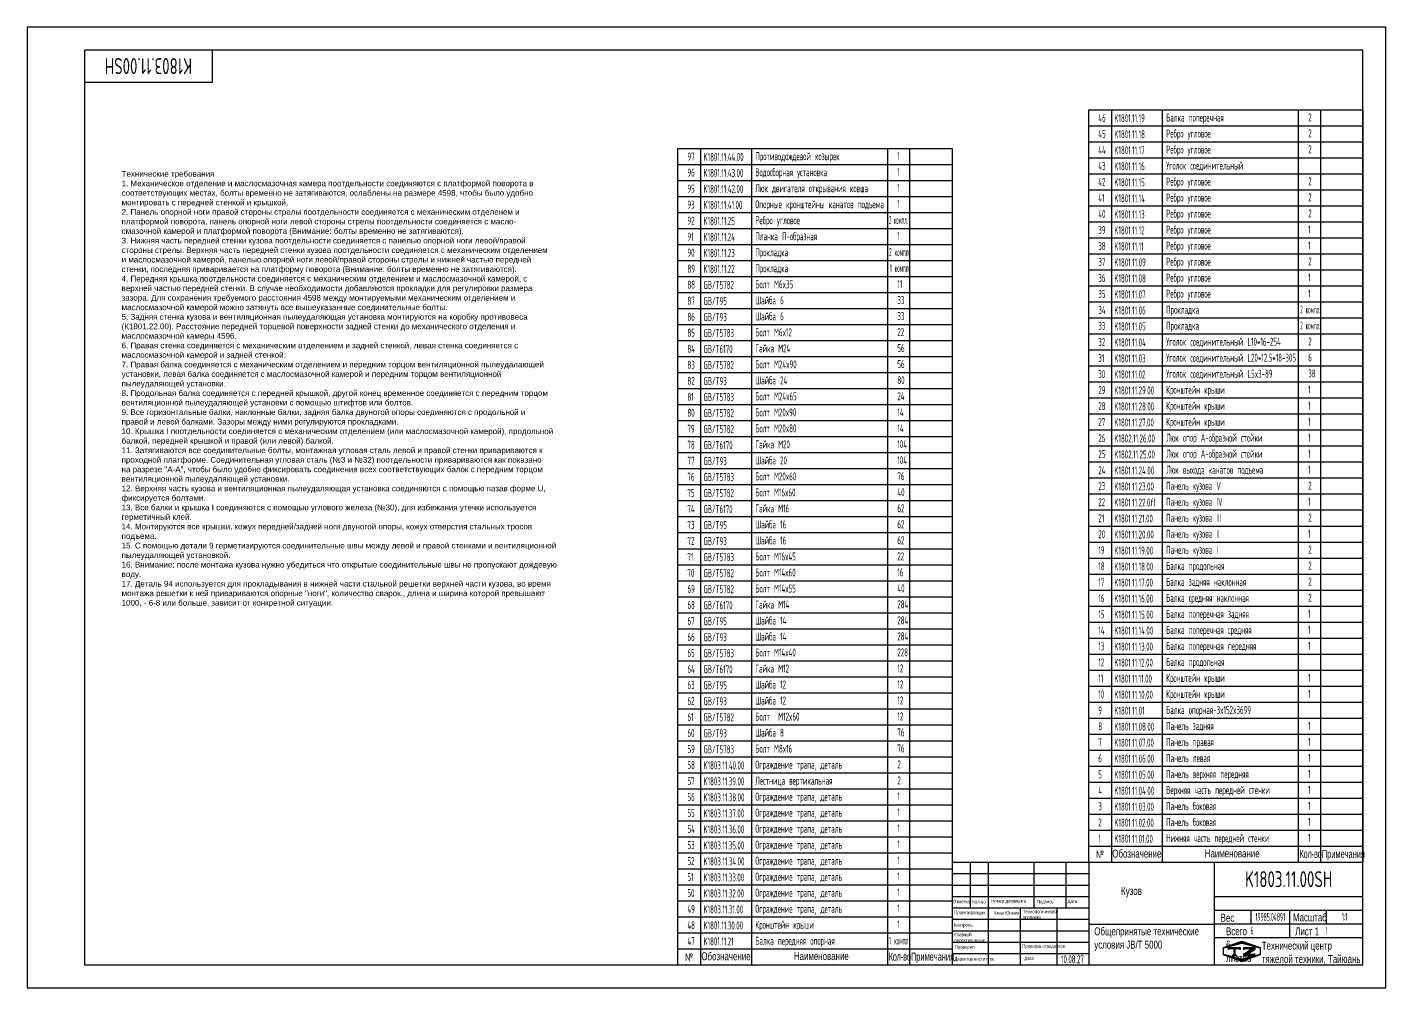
# Model space of a CAD drawing. Header units: millimetres. Extents: x -24 to 570, y 533 to 953.
import ezdxf
from ezdxf.enums import TextEntityAlignment as Align

# ---------------------------------------------------------------- set-up
doc = ezdxf.new("R2010")
doc.units = ezdxf.units.MM
doc.header["$LTSCALE"] = 10
doc.linetypes.add('F', pattern=[0.75, 0.5, -0.25])
for name, color, linetype in [('01', 7, 'Continuous'), ('02', 1, 'Continuous'), ('04', 2, 'F'), ('11', 3, 'Continuous'), ('THICK', 7, 'Continuous')]:
    doc.layers.add(name, color=color, linetype=linetype)
doc.styles.add('HZLIB', font='TXT.shx', dxfattribs={"width": 0.5, "height": 3.5})
doc.styles.get("Standard").update_dxf_attribs({"font": 'isocp', "width": 0.707, "bigfont": 'intecad.shx'})

# ---------------------------------------------------------------- blocks, each defined once
blk = doc.blocks.new('*U15', base_point=(251.96, 168.31))
at = {"layer": '01'}
for p, q in [((251.96, 168.31), (251.96, 182.31)), ((195.96, 168.31), (251.96, 168.31))]:
    blk.add_line(p, q, dxfattribs=at)
blk = doc.blocks.new('*U16')
at = {"layer": '04'}
blk.add_blockref('*U15', (0, 0), dxfattribs=at)
blk = doc.blocks.new('*U17')
at = {"layer": '01'}
for points in [[(584, 410), (25, 410)], [(25, 410), (25, 10)], [(584, 10), (584, 410)], [(25, 10), (584, 10)]]:
    blk.add_lwpolyline(points, dxfattribs=at)
at = {"layer": '02'}
for points in [[(594, 420), (0, 420)], [(0, 420), (0, 0)], [(594, 0), (594, 420)], [(0, 0), (594, 0)]]:
    blk.add_lwpolyline(points, dxfattribs=at)
blk = doc.blocks.new('*X124')
at = {"color": 0}
for p, q in [((127.06, 7.8), (132.06, 7.8)), ((127.06, 7.5), (132.06, 7.5)), ((127.06, 7.2), (127.32, 7.2)), ((128.77, 6), (130.57, 6)), ((129.23, 6.3), (131.04, 6.3)), ((129.7, 6.6), (131.51, 6.6)), ((130.16, 6.9), (131.98, 6.9)), ((130.62, 7.2), (132.06, 7.2)), ((127.84, 5.4), (129.64, 5.4)), ((128.3, 5.7), (130.1, 5.7))]:
    blk.add_line(p, q, dxfattribs=at)
blk = doc.blocks.new('*X125')
at = {"color": 0}
for p, q in [((127.06, 4.8), (132.06, 4.8)), ((127.06, 4.5), (132.06, 4.5)), ((131.84, 5.1), (132.06, 5.1))]:
    blk.add_line(p, q, dxfattribs=at)
blk = doc.blocks.new('*X123')
at = {"color": 0}
for p, q in [((122.34, 4.5), (123.72, 4.5)), ((122.82, 4.8), (123.24, 4.8))]:
    blk.add_line(p, q, dxfattribs=at)
blk = doc.blocks.new('*X122')
at = {"color": 0}
for p, q in [((120.53, 7.8), (125.53, 7.8)), ((120.53, 7.5), (125.53, 7.5)), ((120.53, 7.2), (120.79, 7.2)), ((125.27, 7.2), (125.53, 7.2))]:
    blk.add_line(p, q, dxfattribs=at)
blk = doc.blocks.new('*X121')
at = {"color": 0}
for p, q in [((118.22, 7.8), (118.32, 7.8)), ((118.22, 7.5), (118.27, 7.5)), ((118.22, 7.2), (118.27, 7.2)), ((118.22, 6.9), (118.27, 6.9)), ((118.22, 6.6), (118.27, 6.6)), ((118.22, 6.3), (118.27, 6.3)), ((118.22, 6), (118.27, 6)), ((118.94, 8.1), (119.52, 8.1)), ((119.8, 8.4), (120.72, 8.4)), ((120.66, 8.7), (121.92, 8.7)), ((121.52, 9), (123.12, 9)), ((122.38, 9.3), (124.32, 9.3)), ((123.24, 9.6), (125.52, 9.6)), ((124.1, 9.9), (128.52, 9.9)), ((124.97, 10.2), (127.67, 10.2)), ((125.83, 10.5), (126.82, 10.5)), ((127.02, 9.6), (129.37, 9.6)), ((128.22, 9.3), (130.22, 9.3)), ((129.42, 9), (131.07, 9)), ((130.62, 8.7), (131.92, 8.7)), ((131.82, 8.4), (132.77, 8.4)), ((133.02, 8.1), (133.62, 8.1)), ((134.22, 7.8), (134.32, 7.8)), ((134.27, 7.5), (134.32, 7.5)), ((134.27, 7.2), (134.32, 7.2)), ((134.27, 6.9), (134.32, 6.9)), ((134.27, 6.6), (134.32, 6.6)), ((134.27, 6.3), (134.32, 6.3)), ((134.27, 6), (134.32, 6)), ((118.22, 5.7), (118.27, 5.7)), ((118.22, 5.4), (118.27, 5.4)), ((118.22, 5.1), (118.27, 5.1)), ((118.22, 4.8), (118.27, 4.8)), ((118.79, 4.5), (119.42, 4.5)), ((119.61, 4.2), (120.62, 4.2)), ((120.43, 3.9), (121.82, 3.9)), ((121.26, 3.6), (123.02, 3.6)), ((122.08, 3.3), (124.22, 3.3)), ((122.91, 3), (125.42, 3)), ((123.73, 2.7), (128.89, 2.7)), ((124.55, 2.4), (128.07, 2.4)), ((125.38, 2.1), (127.26, 2.1)), ((126.2, 1.8), (126.45, 1.8)), ((127.12, 3), (129.7, 3)), ((128.32, 3.3), (130.51, 3.3)), ((129.52, 3.6), (131.32, 3.6)), ((130.72, 3.9), (132.14, 3.9)), ((131.92, 4.2), (132.95, 4.2)), ((133.12, 4.5), (133.76, 4.5)), ((134.27, 5.7), (134.32, 5.7)), ((134.27, 5.4), (134.32, 5.4)), ((134.27, 5.1), (134.32, 5.1)), ((134.27, 4.8), (134.32, 4.8))]:
    blk.add_line(p, q, dxfattribs=at)

msp = doc.modelspace()

# ---------------------------------------------------------------- linework, layer by layer
for p, q in [((440.29, 917.07), (440.29, 588.07)), ((440.29, 917.07), (560.29, 917.07)), ((450.29, 917.07), (450.29, 588.07)), ((472.57, 917.07), (472.57, 588.07)), ((532.04, 917.07), (532.04, 588.07)), ((541.73, 917.07), (541.73, 588.07)), ((560.29, 917.07), (560.29, 588.07)), ((440.29, 910.07), (560.29, 910.07)), ((440.29, 903.07), (560.29, 903.07)), ((260.67, 900.16), (260.67, 543.16)), ((260.67, 900.16), (380.67, 900.16)), ((270.67, 900.16), (270.67, 543.16)), ((292.94, 900.16), (292.94, 543.16)), ((352.42, 900.16), (352.42, 543.16)), ((362.1, 900.16), (362.1, 543.16)), ((380.67, 900.16), (380.67, 543.16)), ((260.67, 893.16), (380.67, 893.16)), ((440.29, 896.07), (560.29, 896.07)), ((260.67, 886.16), (380.67, 886.16)), ((440.29, 889.07), (560.29, 889.07)), ((260.67, 879.16), (380.67, 879.16)), ((440.29, 882.07), (560.29, 882.07)), ((440.29, 875.07), (560.29, 875.07)), ((260.67, 872.16), (380.67, 872.16)), ((440.29, 868.07), (560.29, 868.07)), ((260.67, 865.16), (380.67, 865.16)), ((260.67, 858.16), (380.67, 858.16)), ((440.29, 861.07), (560.29, 861.07)), ((260.67, 851.16), (380.67, 851.16)), ((440.29, 854.07), (560.29, 854.07)), ((260.67, 844.16), (380.67, 844.16)), ((440.29, 847.07), (560.29, 847.07)), ((440.29, 840.07), (560.29, 840.07)), ((260.67, 837.16), (380.67, 837.16)), ((440.29, 833.07), (560.29, 833.07)), ((260.67, 830.16), (380.67, 830.16)), ((440.29, 826.07), (560.29, 826.07)), ((260.67, 823.16), (380.67, 823.16)), ((260.67, 816.16), (380.67, 816.16)), ((440.29, 819.07), (560.29, 819.07)), ((260.67, 809.16), (380.67, 809.16)), ((440.29, 812.07), (560.29, 812.07)), ((260.67, 802.16), (380.67, 802.16)), ((440.29, 805.07), (560.29, 805.07)), ((440.29, 798.07), (560.29, 798.07)), ((260.67, 795.16), (380.67, 795.16)), ((440.29, 791.07), (560.29, 791.07)), ((260.67, 788.16), (380.67, 788.16)), ((260.67, 781.16), (380.67, 781.16)), ((440.29, 784.07), (560.29, 784.07)), ((260.67, 774.16), (380.67, 774.16)), ((440.29, 777.07), (560.29, 777.07)), ((260.67, 767.16), (380.67, 767.16)), ((440.29, 770.07), (560.29, 770.07)), ((440.29, 763.07), (560.29, 763.07)), ((260.67, 760.16), (380.67, 760.16)), ((260.67, 760.16), (380.67, 760.16)), ((260.67, 760.16), (380.67, 760.16)), ((440.29, 756.07), (560.29, 756.07)), ((260.67, 753.16), (380.67, 753.16)), ((260.67, 753.16), (380.67, 753.16)), ((440.29, 749.07), (560.29, 749.07)), ((260.67, 746.16), (380.67, 746.16)), ((260.67, 746.16), (380.67, 746.16)), ((260.67, 739.16), (380.67, 739.16)), ((260.67, 739.16), (380.67, 739.16)), ((440.29, 742.07), (560.29, 742.07)), ((260.67, 732.16), (380.67, 732.16)), ((260.67, 732.16), (380.67, 732.16)), ((440.29, 735.07), (560.29, 735.07)), ((260.67, 725.16), (380.67, 725.16)), ((260.67, 725.16), (380.67, 725.16)), ((440.29, 728.07), (560.29, 728.07)), ((440.29, 721.07), (560.29, 721.07)), ((260.67, 718.16), (380.67, 718.16)), ((440.29, 714.07), (560.29, 714.07)), ((260.67, 711.16), (380.67, 711.16)), ((440.29, 707.07), (560.29, 707.07)), ((260.67, 704.16), (380.67, 704.16)), ((260.67, 697.16), (380.67, 697.16)), ((440.29, 700.07), (560.29, 700.07)), ((260.67, 690.16), (380.67, 690.16)), ((440.29, 693.07), (560.29, 693.07)), ((260.67, 683.16), (380.67, 683.16)), ((440.29, 686.07), (560.29, 686.07)), ((440.29, 679.07), (560.29, 679.07)), ((260.67, 676.16), (380.67, 676.16)), ((440.29, 672.07), (560.29, 672.07)), ((260.67, 669.16), (380.67, 669.16)), ((260.67, 662.16), (380.67, 662.16)), ((440.29, 665.07), (560.29, 665.07)), ((260.67, 655.16), (380.67, 655.16)), ((440.29, 658.07), (560.29, 658.07)), ((260.67, 648.16), (380.67, 648.16)), ((440.29, 651.07), (560.29, 651.07)), ((440.29, 644.07), (560.29, 644.07)), ((260.67, 641.16), (380.67, 641.16)), ((440.29, 637.07), (560.29, 637.07)), ((260.67, 634.16), (380.67, 634.16)), ((440.29, 630.07), (560.29, 630.07)), ((260.67, 627.16), (380.67, 627.16)), ((260.67, 620.16), (380.67, 620.16)), ((440.29, 623.07), (560.29, 623.07)), ((260.67, 613.16), (380.67, 613.16)), ((440.29, 616.07), (560.29, 616.07)), ((260.67, 606.16), (380.67, 606.16)), ((440.29, 609.07), (560.29, 609.07)), ((440.29, 602.07), (560.29, 602.07)), ((260.67, 599.16), (380.67, 599.16)), ((260.67, 599.16), (380.67, 599.16)), ((440.29, 595.07), (560.29, 595.07)), ((260.67, 592.16), (380.67, 592.16)), ((440.29, 588.07), (560.29, 588.07)), ((260.67, 585.16), (380.67, 585.16)), ((260.67, 578.16), (380.67, 578.16)), ((260.67, 571.16), (380.67, 571.16)), ((260.67, 564.16), (380.67, 564.16)), ((260.67, 557.16), (380.67, 557.16)), ((260.67, 550.16), (380.67, 550.16)), ((260.67, 543.16), (380.67, 543.16))]:
    msp.add_line(p, q)
at = {"layer": 'THICK'}
for p, q in [((380.67, 588.07), (560.29, 588.07)), ((388.65, 588.04), (388.65, 588.07)), ((388.65, 568.11), (388.65, 588.07)), ((396.63, 543.16), (396.63, 588.07)), ((416.59, 568.11), (416.59, 588.07)), ((430.56, 568.11), (430.56, 588.07)), ((440.54, 543.16), (440.54, 588.07)), ((495.43, 543.16), (495.43, 588.07)), ((560.29, 543.16), (560.29, 588.07)), ((380.67, 573.1), (440.54, 573.1)), ((495.43, 573.1), (560.29, 573.1)), ((380.67, 568.11), (440.54, 568.11)), ((410.61, 543.16), (410.61, 568.11)), ((426.57, 543.16), (426.57, 568.11)), ((495.43, 567.11), (560.29, 567.11)), ((511.4, 561.12), (511.4, 567.11)), ((528.36, 555.13), (528.36, 567.11)), ((544.33, 561.12), (544.33, 567.11)), ((440.54, 561.04), (495.43, 561.04)), ((495.43, 561.12), (560.29, 561.12)), ((495.43, 555.13), (560.29, 555.13)), ((380.67, 543.16), (560.29, 543.16))]:
    msp.add_line(p, q, dxfattribs=at)
at = {"layer": 'THICK', "color": 3}
for p, q in [((380.67, 583.08), (440.54, 583.08)), ((380.67, 578.09), (440.54, 578.09)), ((380.67, 563.12), (440.54, 563.12)), ((380.67, 558.13), (440.54, 558.13)), ((380.67, 553.14), (440.54, 553.14)), ((499.27, 550.75), (507.36, 553.57)), ((499.33, 550.69), (507.31, 552.68)), ((507.31, 552.68), (515.29, 550.69)), ((507.36, 553.57), (515.34, 550.75)), ((380.67, 548.15), (440.54, 548.15)), ((499.27, 547.61), (499.27, 550.75)), ((507.36, 544.67), (499.27, 547.61)), ((499.33, 547.69), (499.33, 550.69)), ((507.31, 545.7), (499.33, 547.69)), ((501.58, 549.85), (501.58, 550.84)), ((501.58, 550.84), (506.57, 550.84)), ((502.08, 550.34), (501.58, 549.85)), ((506.07, 550.34), (502.08, 550.34)), ((504.07, 547.84), (503.11, 547.23)), ((503.11, 547.23), (504.07, 547.23)), ((503.86, 550.35), (503.86, 547.61)), ((504.07, 550.35), (504.07, 547.61)), ((504.07, 547.84), (505.04, 547.23)), ((505.04, 547.23), (504.07, 547.23)), ((504.32, 550.35), (504.32, 547.61)), ((506.57, 549.85), (506.07, 550.34)), ((506.57, 550.84), (506.57, 549.85)), ((515.29, 547.69), (507.31, 545.7)), ((515.34, 547.61), (507.36, 544.67)), ((508.1, 550.84), (508.1, 549.85)), ((508.1, 550.84), (513.09, 550.84)), ((508.1, 549.85), (508.6, 550.34)), ((512.03, 550.34), (508.1, 547.8)), ((508.1, 547.8), (508.1, 547.23)), ((508.1, 547.23), (513.09, 547.23)), ((508.6, 550.34), (512.03, 550.34)), ((510.53, 548.22), (509.77, 547.73)), ((512.59, 547.73), (509.77, 547.73)), ((513.09, 549.85), (510.53, 548.22)), ((513.09, 548.23), (512.59, 547.73)), ((513.09, 550.84), (513.09, 549.85)), ((513.09, 547.23), (513.09, 548.23)), ((515.29, 550.69), (515.29, 547.69)), ((515.34, 550.75), (515.34, 547.61))]:
    msp.add_line(p, q, dxfattribs=at)

# ---------------------------------------------------------------- block references
for name, p in [('*U17', (-23.71, 533.16)), ('*U16', (57.29, 929.16))]:
    msp.add_blockref(name, p)
at = {"layer": 'THICK', "color": 3, "xscale": 0.9979200000001356, "yscale": 0.9979200000000219, "zscale": 0.9979200000000003}
for name in ['*X121', '*X122', '*X123', '*X124', '*X125']:
    msp.add_blockref(name, (381.3, 542.92), dxfattribs=at)

# ---------------------------------------------------------------- texts
at = {"style": 'HZLIB', "width": 0.5}
for s, p in [('46', (444.59, 911.73)), ('K1801.11.19', (451.6, 911.6)), ('Балка поперечная', (474.27, 911.9)), ('2', (536.36, 911.99)), ('45', (444.59, 904.73)), ('K1801.11.18', (451.6, 904.6)), ('Ребро угловое', (474.27, 904.9)), ('2', (536.36, 904.99)), ('97', (264.96, 894.82)), ('K1801.11.44.00', (271.98, 894.69)), ('Противодождевой козырек', (294.64, 894.99)), ('1', (356.74, 895.08)), ('44', (444.59, 897.73)), ('K1801.11.17', (451.6, 897.6)), ('Ребро угловое', (474.27, 897.9)), ('2', (536.36, 897.99)), ('96', (264.96, 887.82)), ('K1801.11.43.00', (271.98, 887.69)), ('Водосборная установка', (294.64, 887.99)), ('1', (356.74, 888.08)), ('43', (444.59, 890.73)), ('K1801.11.16', (451.6, 890.6)), ('Уголок соединительный', (474.27, 890.9)), ('42', (444.59, 883.73)), ('K1801.11.15', (451.6, 883.6)), ('Ребро угловое', (474.27, 883.9)), ('2', (536.36, 883.99)), ('95', (264.96, 880.82)), ('K1801.11.42.00', (271.98, 880.69)), ('Люк двигателя открывания ковша', (294.64, 880.99)), ('1', (356.74, 881.08)), ('41', (444.59, 876.73)), ('K1801.11.14', (451.6, 876.6)), ('Ребро угловое', (474.27, 876.9)), ('2', (536.36, 876.99)), ('93', (264.96, 873.82)), ('K1801.11.41.00', (271.98, 873.69)), ('1', (356.74, 874.08)), ('40', (444.59, 869.73)), ('Ребро угловое', (474.27, 869.9)), ('2', (536.36, 869.99)), ('92', (264.96, 866.82)), ('K1801.11.25', (271.98, 866.69)), ('Ребро угловое', (294.64, 866.99)), ('K1801.11.13', (451.6, 869.6)), ('91', (264.96, 859.82)), ('K1801.11.24', (271.98, 859.69)), ('Планка П-образная', (294.64, 859.99)), ('1', (356.74, 860.08)), ('39', (444.59, 862.73)), ('K1801.11.12', (451.6, 862.6)), ('Ребро угловое', (474.27, 862.9)), ('1', (536.36, 862.99)), ('90', (264.96, 852.82)), ('K1801.11.23', (271.98, 852.69)), ('Прокладка', (294.64, 852.99)), ('38', (444.59, 855.73)), ('K1801.11.11', (451.6, 855.6)), ('Ребро угловое', (474.27, 855.9)), ('1', (536.36, 855.99)), ('Прокладка', (294.64, 845.99)), ('37', (444.59, 848.73)), ('K1801.11.09', (451.6, 848.6)), ('Ребро угловое', (474.27, 848.9)), ('2', (536.36, 848.99)), ('89', (264.96, 845.82)), ('K1801.11.22', (271.98, 845.69)), ('36', (444.59, 841.73)), ('K1801.11.08', (451.6, 841.6)), ('Ребро угловое', (474.27, 841.9)), ('1', (536.36, 841.99)), ('88', (264.96, 838.82)), ('GB/T5782', (271.98, 838.69)), ('Болт M6x35', (294.64, 838.99)), ('11', (356.74, 839.08)), ('35', (444.59, 834.73)), ('K1801.11.07', (451.6, 834.6)), ('Ребро угловое', (474.27, 834.9)), ('1', (536.36, 834.99)), ('87', (264.96, 831.82)), ('GB/T95', (271.98, 831.69)), ('Шайба 6', (294.64, 831.99)), ('33', (356.74, 832.08)), ('86', (264.96, 824.82)), ('GB/T93', (271.98, 824.69)), ('Шайба 6', (294.64, 824.99)), ('33', (356.74, 825.08)), ('34', (444.59, 827.73)), ('K1801.11.06', (451.6, 827.6)), ('Прокладка', (474.27, 827.9)), ('85', (264.96, 817.82)), ('GB/T5783', (271.98, 817.69)), ('Болт M6x12', (294.64, 817.99)), ('22', (356.74, 818.08)), ('33', (444.59, 820.73)), ('K1801.11.05', (451.6, 820.6)), ('Прокладка', (474.27, 820.9)), ('84', (264.96, 810.82)), ('GB/T6170', (271.98, 810.69)), ('Гайка M24', (294.64, 810.99)), ('56', (356.74, 811.08)), ('32', (444.59, 813.73)), ('K1801.11.04', (451.6, 813.6)), ('Уголок соединительный L10*16-254', (474.27, 813.9)), ('2', (536.36, 813.99)), ('31', (444.59, 806.73)), ('K1801.11.03', (451.6, 806.6)), ('6', (536.36, 806.99)), ('83', (264.96, 803.82)), ('GB/T5782', (271.98, 803.69)), ('Болт M24x90', (294.64, 803.99)), ('56', (356.74, 804.08)), ('30', (444.59, 799.73)), ('K1801.11.02', (451.6, 799.6)), ('Уголок соединительный L5x3-89', (474.27, 799.9)), ('38', (536.36, 799.99)), ('82', (264.96, 796.82)), ('GB/T93', (271.98, 796.69)), ('Шайба 24', (294.64, 796.99)), ('80', (356.74, 797.08)), ('29', (444.59, 792.73)), ('K1801.11.29.00', (451.6, 792.6)), ('Кронштейн крыши', (474.27, 792.9)), ('1', (536.36, 792.99)), ('81', (264.96, 789.82)), ('GB/T5783', (271.98, 789.69)), ('Болт M24x65', (294.64, 789.99)), ('24', (356.74, 790.08)), ('80', (264.96, 782.82)), ('GB/T5782', (271.98, 782.69)), ('Болт M20x90', (294.64, 782.99)), ('14', (356.74, 783.08)), ('28', (444.59, 785.73)), ('K1801.11.28.00', (451.6, 785.6)), ('Кронштейн крыши', (474.27, 785.9)), ('1', (536.36, 785.99)), ('79', (264.96, 775.82)), ('GB/T5782', (271.98, 775.69)), ('Болт M20x80', (294.64, 775.99)), ('14', (356.74, 776.08)), ('27', (444.59, 778.73)), ('K1801.11.27.00', (451.6, 778.6)), ('Кронштейн крыши', (474.27, 778.9)), ('1', (536.36, 778.99)), ('78', (264.96, 768.82)), ('GB/T6170', (271.98, 768.69)), ('Гайка M20', (294.64, 768.99)), ('104', (356.74, 769.08)), ('26', (444.59, 771.73)), ('K1802.11.26.00', (451.6, 771.6)), ('Люк опор А-образной стойки', (474.27, 771.9)), ('1', (536.36, 771.99)), ('25', (444.59, 764.73)), ('K1802.11.25.00', (451.6, 764.6)), ('Люк опор А-образной стойки', (474.27, 764.9)), ('1', (536.36, 764.99)), ('77', (264.96, 761.82)), ('GB/T93', (271.98, 761.69)), ('Шайба 20', (294.64, 761.99)), ('104', (356.74, 762.08)), ('24', (444.59, 757.73)), ('K1801.11.24.00', (451.6, 757.6)), ('Люк выхода канатов подъема', (474.27, 757.9)), ('1', (536.36, 757.99)), ('76', (264.96, 754.82)), ('GB/T5783', (271.98, 754.69)), ('Болт M20x60', (294.64, 754.99)), ('76', (356.74, 755.08)), ('Панель кузова V', (474.27, 750.9)), ('2', (536.36, 750.99)), ('75', (264.96, 747.82)), ('GB/T5782', (271.98, 747.69)), ('Болт M16x60', (294.64, 747.99)), ('40', (356.74, 748.08)), ('23', (444.59, 750.73)), ('K1801.11.23.00', (451.6, 750.6)), ('74', (264.96, 740.82)), ('GB/T6170', (271.98, 740.69)), ('Гайка M16', (294.64, 740.99)), ('62', (356.74, 741.08)), ('22', (444.59, 743.73)), ('K1801.11.22.0fl', (451.6, 743.6)), ('Панель кузова IV', (474.27, 743.9)), ('1', (536.36, 743.99)), ('73', (264.96, 733.82)), ('GB/T95', (271.98, 733.69)), ('Шайба 16', (294.64, 733.99)), ('62', (356.74, 734.08)), ('21', (444.59, 736.73)), ('K1801.11.21.00', (451.6, 736.6)), ('Панель кузова III', (474.27, 736.9)), ('2', (536.36, 736.99)), ('20', (444.59, 729.73)), ('K1801.11.20.00', (451.6, 729.6)), ('Панель кузова II', (474.27, 729.9)), ('1', (536.36, 729.99)), ('72', (264.96, 726.82)), ('GB/T93', (271.98, 726.69)), ('Шайба 16', (294.64, 726.99)), ('62', (356.74, 727.08)), ('19', (444.59, 722.73)), ('K1801.11.19.00', (451.6, 722.6)), ('Панель кузова I', (474.27, 722.9)), ('2', (536.36, 722.99)), ('71', (264.96, 719.82)), ('GB/T5783', (271.98, 719.69)), ('Болт M16x45', (294.64, 719.99)), ('22', (356.74, 720.08)), ('18', (444.59, 715.73)), ('K1801.11.18.00', (451.6, 715.6)), ('Балка продольная', (474.27, 715.9)), ('2', (536.36, 715.99)), ('70', (264.96, 712.82)), ('GB/T5782', (271.98, 712.69)), ('Болт M14x60', (294.64, 712.99)), ('16', (356.74, 713.08)), ('69', (264.96, 705.82)), ('GB/T5782', (271.98, 705.69)), ('Болт M14x55', (294.64, 705.99)), ('40', (356.74, 706.08)), ('17', (444.59, 708.73)), ('K1801.11.17.00', (451.6, 708.6)), ('Балка задняя наклонная', (474.27, 708.9)), ('2', (536.36, 708.99)), ('68', (264.96, 698.82)), ('GB/T6170', (271.98, 698.69)), ('Гайка M14', (294.64, 698.99)), ('284', (356.74, 699.08)), ('16', (444.59, 701.73)), ('K1801.11.16.00', (451.6, 701.6)), ('Балка средняя наклонная', (474.27, 701.9)), ('2', (536.36, 701.99)), ('67', (264.96, 691.82)), ('GB/T95', (271.98, 691.69)), ('Шайба 14', (294.64, 691.99)), ('284', (356.74, 692.08)), ('15', (444.59, 694.73)), ('K1801.11.15.00', (451.6, 694.6)), ('Балка поперечная задняя', (474.27, 694.9)), ('1', (536.36, 694.99)), ('14', (444.59, 687.73)), ('K1801.11.14.00', (451.6, 687.6)), ('Балка поперечная средняя', (474.27, 687.9)), ('1', (536.36, 687.99)), ('66', (264.96, 684.82)), ('GB/T93', (271.98, 684.69)), ('Шайба 14', (294.64, 684.99)), ('284', (356.74, 685.08)), ('13', (444.59, 680.73)), ('K1801.11.13.00', (451.6, 680.6)), ('Балка поперечная передняя', (474.27, 680.9)), ('1', (536.36, 680.99)), ('65', (264.96, 677.82)), ('GB/T5783', (271.98, 677.69)), ('Болт M14x40', (294.64, 677.99)), ('228', (356.74, 678.08)), ('12', (444.59, 673.73)), ('Балка продольная', (474.27, 673.9)), ('64', (264.96, 670.82)), ('GB/T6170', (271.98, 670.69)), ('Гайка M12', (294.64, 670.99)), ('12', (356.74, 671.08)), ('K1801.11.12.00', (451.6, 673.6)), ('63', (264.96, 663.82)), ('GB/T95', (271.98, 663.69)), ('Шайба 12', (294.64, 663.99)), ('12', (356.74, 664.08)), ('11', (444.59, 666.73)), ('K1801.11.11.00', (451.6, 666.6)), ('Кронштейн крыши', (474.27, 666.9)), ('1', (536.36, 666.99)), ('62', (264.96, 656.82)), ('GB/T93', (271.98, 656.69)), ('Шайба 12', (294.64, 656.99)), ('12', (356.74, 657.08)), ('10', (444.59, 659.73)), ('K1801.11.10.00', (451.6, 659.6)), ('Кронштейн крыши', (474.27, 659.9)), ('1', (536.36, 659.99)), ('Болт  M12x60', (294.64, 649.99)), ('12', (356.74, 650.08)), ('9', (444.59, 652.73)), ('K1801.11.01', (451.6, 652.6)), ('Балка опорная-3x152x3699', (474.27, 652.9)), ('61', (264.96, 649.82)), ('GB/T5782', (271.98, 649.69)), ('8', (444.59, 645.73)), ('K1801.11.08.00', (451.6, 645.6)), ('Панель задняя', (474.27, 645.9)), ('1', (536.36, 645.99)), ('60', (264.96, 642.82)), ('GB/T93', (271.98, 642.69)), ('Шайба 8', (294.64, 642.99)), ('76', (356.74, 643.08)), ('7', (444.59, 638.73)), ('K1801.11.07.00', (451.6, 638.6)), ('Панель правая', (474.27, 638.9)), ('1', (536.36, 638.99)), ('59', (264.96, 635.82)), ('GB/T5783', (271.98, 635.69)), ('Болт M8x16', (294.64, 635.99)), ('76', (356.74, 636.08)), ('58', (264.96, 628.82)), ('K1803.11.40.00', (271.98, 628.69)), ('Ограждение трапа, деталь', (294.64, 628.99)), ('2', (356.74, 629.08)), ('6', (444.59, 631.73)), ('K1801.11.06.00', (451.6, 631.6)), ('Панель левая', (474.27, 631.9)), ('1', (536.36, 631.99)), ('57', (264.96, 621.82)), ('K1803.11.39.00', (271.98, 621.69)), ('Лестница вертикальная', (294.64, 621.99)), ('2', (356.74, 622.08)), ('5', (444.59, 624.73)), ('K1801.11.05.00', (451.6, 624.6)), ('Панель верхняя передняя', (474.27, 624.9)), ('1', (536.36, 624.99)), ('56', (264.96, 614.82)), ('K1803.11.38.00', (271.98, 614.69)), ('Ограждение трапа, деталь', (294.64, 614.99)), ('1', (356.74, 615.08)), ('4', (444.59, 617.73)), ('K1801.11.04.00', (451.6, 617.6)), ('Верхняя часть передней стенки', (474.27, 617.9)), ('1', (536.36, 617.99)), ('3', (444.59, 610.73)), ('K1801.11.03.00', (451.6, 610.6)), ('Панель боковая', (474.27, 610.9)), ('1', (536.36, 610.99)), ('55', (264.96, 607.82)), ('K1803.11.37.00', (271.98, 607.69)), ('Ограждение трапа, деталь', (294.64, 607.99)), ('1', (356.74, 608.08)), ('2', (444.59, 603.73)), ('K1801.11.02.00', (451.6, 603.6)), ('Панель боковая', (474.27, 603.9)), ('1', (536.36, 603.99)), ('54', (264.96, 600.82)), ('K1803.11.36.00', (271.98, 600.69)), ('Ограждение трапа, деталь', (294.64, 600.99)), ('1', (356.74, 601.08)), ('1', (444.59, 596.73)), ('K1801.11.01.00', (451.6, 596.6)), ('Нижняя часть передней стенки', (474.27, 596.9)), ('1', (536.36, 596.99)), ('53', (264.96, 593.82)), ('K1803.11.35.00', (271.98, 593.69)), ('Ограждение трапа, деталь', (294.64, 593.99)), ('1', (356.74, 594.08)), ('52', (264.96, 586.82)), ('K1803.11.34.00', (271.98, 586.69)), ('Ограждение трапа, деталь', (294.64, 586.99)), ('1', (356.74, 587.08)), ('51', (264.96, 579.82)), ('K1803.11.33.00', (271.98, 579.69)), ('Ограждение трапа, деталь', (294.64, 579.99)), ('1', (356.74, 580.08)), ('50', (264.96, 572.82)), ('K1803.11.32.00', (271.98, 572.69)), ('Ограждение трапа, деталь', (294.64, 572.99)), ('1', (356.74, 573.08)), ('49', (264.96, 565.82)), ('K1803.11.31.00', (271.98, 565.69)), ('Ограждение трапа, деталь', (294.64, 565.99)), ('1', (356.74, 566.08)), ('48', (264.96, 558.82)), ('K1801.11.30.00', (271.98, 558.69)), ('Кронштейн крыши', (294.64, 558.99)), ('1', (356.74, 559.08)), ('47', (264.96, 551.82)), ('K1801.11.21', (271.98, 551.69)), ('Балка передняя опорная', (294.64, 551.99))]:
    msp.add_text(s, height=3.5, dxfattribs=at).set_placement(p)
at = {"style": 'HZLIB'}
for s, width, p, p2 in [('Опорные кронштейны канатов подъема', 0.476841, (294.64, 873.99), (350.83, 873.99)), ('2 компл.', 0.333659, (353.11, 867.08), (361.28, 867.08)), ('2 компл.', 0.365208, (353.15, 853.08), (362.1, 853.08)), ('1 компл.', 0.370032, (353.47, 846.08), (362.1, 846.08)), ('2 компл.', 0.361009, (532.88, 827.99), (541.73, 827.99)), ('2 компл.', 0.361009, (532.88, 820.99), (541.73, 820.99)), ('Уголок соединительный L20*12.5*18-305', 0.467906, (474.27, 806.9), (531.04, 806.9)), ('1 компл.', 0.384914, (353.12, 552.08), (362.1, 552.08))]:
    msp.add_text(s, height=3.5, dxfattribs=dict(at, width=width)).set_placement(p, p2, align=Align.FIT)
at = {"attachment_point": 1}
for s, insert, char_height in [('{\\fArial|b0|i0|c204|p34;\\W1;\\C3;Технические требования\\P1. Механическое отделение и маслосмазочная камера поотдельности соединяются с платформой поворота в\\Pсоответствующих местах, болты временно не затягиваются, ослаблены на размере 4598, чтобы было удобно \\Pмонтировать с передней стенкой и крышкой.\\P2. Панель опорной ноги правой стороны стрелы поотдельности соединяется с механическим отделенем и \\Pплатформой поворота, панель опорной ноги левой стороны стрелы поотдельности соединяется с масло-\\Pсмазочной камерой и платформой поворота (Внимание: болты временно не затягиваются).\\P3. Нижняя часть передней стенки кузова поотдельности соединяется с панелью опорной ноги левой/правой\\Pстороны стрелы. Верхняя часть передней стенки кузова поотдельности соединяется с механическим отделением\\Pи маслосмазочной камерой, панелью опорной ноги левой/правой стороны стрелы и нижней частью передней\\Pстенки, последняя приваривается на платформу поворота (Внимание: болты временно не затягиваются).\\P4. Передняя крышка поотдельности соединяется с механическим отделением и маслосмазочной камерой, с\\Pверхней частью передней стенки. В случае необходимости добавляются прокладки для регулировки размера\\Pзазора. Для сохранения требуемого расстояния 4598 между монтируемыми механическим отделением и \\Pмаслосмазочной камерой можно затянуть все вышеуказанные соединительные болты.\\P5. Задняя стенка кузова и вентиляционная пылеудаляющая установка монтируются на коробку противовеса\\P(К1801.22.00). Расстояние передней торцевой поверхности задней стенки до механического отделения и\\Pмаслосмазочной камеры 4596.\\P6. Правая стенка соединяется с механическим отделением и задней стенкой, левая стенка соединяется с \\Pмаслосмазочной камерой и задней стенкой.\\P7. Правая балка соединяется с механическим отделением и передним торцом вентиляционной пылеудалающей\\Pустановки, левая балка соединяется с маслосмазочной камерой и передним торцом вентиляционной\\Pпылеудаляющей установки.\\P8. Продольная балка соединяется с передней крышкой, другой конец временное соединяется с передним торцом\\Pвентиляционной пылеудаляющей установки с помощью штифтов или болтов.\\P9. Все горизонтальные балки, наклонные балки, задняя балка двуногой опоры соединяются с продольной и \\Pправой и левой балками. Зазоры между ними регулируются прокладками.\\P10. Крышка \\fArial|b0|i0|c0|p34;I \\fArial|b0|i0|c204|p34;поотдельности соединяется с механическим отделением (или маслосмазочной камерой), продольной\\Pбалкой, передней крышкой и правой (или левой) балкой.\\P11. Затягиваются все соединительные болты, монтажная угловая сталь левой и правой стенки привариваются к\\Pпроходной платформе. Соединительная угловая сталь (№3 и №32) поотдельности привариваются как показано\\Pна разрезе "А-А", чтобы было удобно фиксировать соединения всех соответствующих балок с передним торцом\\Pвентиляционной пылеудаляющей установки.\\P12. Верхняя часть кузова и вентиляционная пылеудаляющая установка соединяются с помощью пазав форме \\fArial|b0|i0|c0|p34;U\\fArial|b0|i0|c204|p34;, \\Pфиксируется болтами.\\P13. Все балки и крышка \\fArial|b0|i0|c0|p34;I \\fArial|b0|i0|c204|p34;соединяются с помощью углового железа (№30), для избежания утечки используется\\Pгерметичный клей.\\P14. Монтируются все крышки, кожух передней/задней ноги двуногой опоры, кожух отверстия стальных тросов\\Pподъема.\\P15. С помощью детали 9 герметизируются соединительные швы между левой и правой стенками и вентиляционной\\Pпылеудаляющей установкой.\\P16. Внимание: после монтажа кузова нужно убедиться что открытые соединительные швы не пропускают дождевую\\Pводу.\\P17. Деталь 94 используется для прокладывания в нижней части стальной решетки верхней части кузова, во время\\Pмонтажа решетки к ней привариваются опорные "ноги", количество сварок., длина и ширина которой превышают\\P1000, - 6-8 или больше, зависит от конкретной ситуации.}', (17.58, 890.29), 2.5), ('{\\Fisocp,intecad|c204;№}', (443.56, 593.23), 3.5), ('{\\fArial|b0|i0|c204|p34;Обозначение}', (450.7, 593.61), 3.5), ('{\\fArial|b0|i0|c204|p34;Наименование}', (491.13, 593.69), 3.5), ('{\\fArial|b0|i0|c204|p34;\\W0.607;\\T0.95;Кол-во}', (532.56, 593.48), 3.5), ('{\\fArial|b0|i0|c204|p34;\\W0.607;Примечания}', (542.33, 593.46), 3.5), ('{\\fArial|b0|i0|c204|p34;\\C3;Кузов}', (454.56, 577.28), 3.5), ('{\\fArial|b0|i0|c204|p34;Отметка}', (381.09, 571.64), 1.5), ('{\\fArial|b0|i0|c204|p34;Кол-во}', (389.55, 571.57), 1.5), ('{\\fArial|b0|i0|c204|p34;Номер документа}', (397.77, 571.87), 1.5), ('{\\fArial|b0|i0|c204|p34;Подпись}', (417.72, 571.57), 1.5), ('{\\fArial|b0|i0|c204|p34;Дата}', (431.2, 571.72), 1.5), ('{\\fArial|b0|i0|c204|p34;Проектировщик}', (381.63, 566.85), 1.5), ('{\\fArial|b0|i0|c204|p34;\\C3;Чжан Юнмин}', (398.84, 566.7), 1.5), ('{\\fArial|b0|i0|c204|p34;Технологическая\\Pпроверка}', (411.63, 567.23), 1.5), ('{\\fArial|b0|i0|c204|p34;Вес}', (498.08, 565.55), 3.5), ('{\\fArial|b0|i0|c204|p34;Масштаб}', (529.68, 565.71), 3.5), ('{\\fArial|b0|i0|c204|p34;Контроль}', (381.55, 561.37), 1.5), ('{\\fArial|b0|i0|c204|p34;Общепринятые технические\\Pусловия \\fArial|b0|i0|c0|p34;JB/T 5000}', (442.83, 559.61), 3.5), ('{\\fArial|b0|i0|c204|p34;Лист 1}', (530.67, 559.54), 3.5), ('{\\fArial|b0|i0|c204|p34;Главный\\Pпроектировщик}', (381.7, 557.19), 1.5), ('{\\fArial|b0|i0|c204|p34;Технический центр\\Pтяжелой техники, Тайюань}', (516.05, 553.35), 3.5), ('{\\Fisocp,intecad|c204;№}', (263.93, 548.32), 3.5), ('{\\fArial|b0|i0|c204|p34;Обозначение}', (271.07, 548.7), 3.5), ('{\\fArial|b0|i0|c204|p34;Наименование}', (311.5, 548.79), 3.5), ('{\\fArial|b0|i0|c204|p34;\\W0.607;\\T0.95;Кол-во}', (352.93, 548.57), 3.5), ('{\\fArial|b0|i0|c204|p34;\\W0.607;Примечания}', (362.7, 548.55), 3.5), ('{\\fArial|b0|i0|c204|p34;Директор института}', (381.7, 546.59), 1.5), ('{\\fArial|b0|i0|c204|p34;Проверил}', (381.93, 551.76), 1.5), ('{\\fArial|b0|i0|c204|p34;Проверка стандартов}', (411.4, 552.14), 1.5), ('{\\fArial|b0|i0|c204|p34;Дата}', (412.24, 546.82), 1.5)]:
    msp.add_mtext(s, dxfattribs=dict(at, insert=insert, char_height=char_height))
at = {"insert": (500.44, 559.62), "char_height": 3.5, "width": 0.1523, "attachment_point": 1}
msp.add_mtext('{\\fArial|b0|i0|c204|p34;Всего 6 листов}', dxfattribs=at)
at = {"layer": '11', "width": 0.693499}
msp.add_text('K1803.11.00SH', height=7, rotation=180, dxfattribs=at).set_placement((48.36, 939.66), (10.23, 939.66), align=Align.FIT)
at = {"layer": '11'}
for s, height, width, p, p2 in [('K1803.11.00SH', 7, 0.693499, (508.73, 577.16), (546.86, 577.16)), ('19985.04891', 3.5, 0.541403, (513.29, 562.41), (526.29, 562.41)), ('1:1', 3.5, 0.614783, (551.06, 562.41), (553.53, 562.41)), ('6', 3.5, 0.600695, (511.16, 556.41), (512.42, 556.41)), ('1', 3.5, 0.404, (544.05, 556.41), (544.54, 556.41)), ('10.08.27', 3.5, 0.642055, (428.29, 543.91), (438.29, 543.91))]:
    msp.add_text(s, height=height, dxfattribs=dict(at, width=width)).set_placement(p, p2, align=Align.FIT)

doc.saveas('drawing.dxf')
